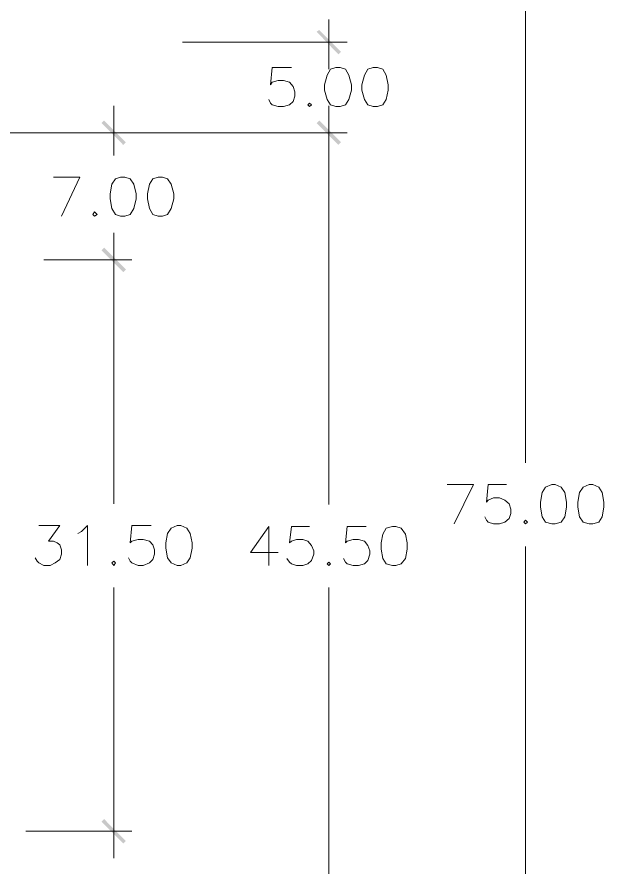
# Model space of a CAD drawing. Header units: inches. Extents: x 0.21 to 4.55, y 0.23 to 3.12.
# Drawn here: x 1.0971 to 1.4198, y 2.2448 to 2.712 of the extents above; entities that cross this region are included whole.
import ezdxf

# ---------------------------------------------------------------- set-up
doc = ezdxf.new("R2010")
doc.units = ezdxf.units.IN
doc.header["$MEASUREMENT"] = 0
doc.layers.add('PDF_0', color=7, linetype='Continuous')

msp = doc.modelspace()

# ---------------------------------------------------------------- linework, layer by layer
at = {"layer": 'PDF_0', "lineweight": 5}
for points in [[(1.37671, 2.8337), (1.37671, 2.46694)], [(1.2685, 2.68335), (1.2685, 2.71065)], [(1.2685, 2.69628), (1.2685, 2.6982), (1.2685, 2.71017)], [(1.15024, 2.66325), (1.15024, 2.63595)], [(1.2685, 2.66325), (1.2685, 2.44395)], [(1.2685, 2.6508), (1.2685, 2.6484), (1.2685, 2.63643)], [(1.18806, 2.6484), (1.27856, 2.6484), (1.08177, 2.6484)], [(1.10188, 2.6484), (1.16029, 2.6484)], [(1.15024, 2.59334), (1.15024, 2.44443)], [(1.15024, 2.56318), (1.15024, 2.59047)], [(1.11193, 2.5785), (1.16029, 2.5785), (1.13204, 2.5785)], [(1.37671, 2.05421), (1.37671, 2.42097)], [(1.15024, 2.24956), (1.15024, 2.39847)], [(1.2685, 2.17918), (1.2685, 2.39847)], [(1.15024, 2.27925), (1.15024, 2.25196)], [(1.11193, 2.2644), (1.16029, 2.2644), (1.10188, 2.2644)]]:
    msp.add_lwpolyline(points, dxfattribs=at)
msp.add_lwpolyline([(1.27856, 2.6982), (1.18806, 2.6982)], close=True, dxfattribs=at)
at = {"layer": 'PDF_0', "lineweight": 13}
for points in [[(1.24791, 2.68431), (1.23738, 2.68431), (1.23642, 2.67474), (1.23738, 2.67617), (1.24073, 2.67713), (1.2436, 2.67713), (1.24695, 2.67617), (1.24887, 2.67378), (1.24983, 2.67091), (1.24983, 2.66851), (1.24887, 2.66564), (1.24695, 2.66372), (1.2436, 2.66277), (1.24073, 2.66277), (1.23738, 2.66372), (1.23642, 2.66468), (1.23546, 2.6666)], [(1.12151, 2.60244), (1.13156, 2.62398), (1.1172, 2.62398)], [(1.33745, 2.43342), (1.34798, 2.45497), (1.33362, 2.45497)], [(1.36618, 2.45497), (1.35612, 2.45497), (1.35516, 2.44539), (1.35612, 2.44635), (1.35899, 2.44779), (1.36235, 2.44779), (1.36522, 2.44635), (1.36761, 2.44443), (1.36857, 2.44156), (1.36857, 2.43917), (1.36761, 2.43629), (1.36522, 2.43438), (1.36235, 2.43342), (1.35899, 2.43342), (1.35612, 2.43438), (1.35516, 2.43534), (1.35421, 2.43725)], [(1.10906, 2.43246), (1.12055, 2.43246), (1.11433, 2.42385), (1.1172, 2.42385), (1.11912, 2.42289), (1.12055, 2.42193), (1.12151, 2.41906), (1.12151, 2.41666), (1.12055, 2.41379), (1.11816, 2.41188), (1.11528, 2.41044), (1.11193, 2.41044), (1.10906, 2.41188), (1.1081, 2.41283), (1.10715, 2.41475)], [(1.13061, 2.42815), (1.13252, 2.42911), (1.13587, 2.43246), (1.13587, 2.41044)], [(1.17083, 2.43246), (1.16029, 2.43246), (1.15933, 2.42289), (1.16029, 2.42385), (1.16364, 2.4248), (1.16652, 2.4248), (1.16987, 2.42385), (1.17178, 2.42193), (1.17274, 2.41906), (1.17274, 2.41666), (1.17178, 2.41379), (1.16987, 2.41188), (1.16652, 2.41044), (1.16364, 2.41044), (1.16029, 2.41188), (1.15933, 2.41283), (1.15838, 2.41475)], [(1.23546, 2.41044), (1.23546, 2.43198), (1.22541, 2.41762), (1.24073, 2.41762)], [(1.25797, 2.43198), (1.24791, 2.43198), (1.24695, 2.42289), (1.24791, 2.42385), (1.25079, 2.4248), (1.25414, 2.4248), (1.25701, 2.42385), (1.25892, 2.42145), (1.26036, 2.41858), (1.26036, 2.41666), (1.25892, 2.41331), (1.25701, 2.4114), (1.25414, 2.41044), (1.25079, 2.41044), (1.24791, 2.4114), (1.24695, 2.41235), (1.24552, 2.41427)], [(1.28909, 2.43198), (1.27856, 2.43198), (1.2776, 2.42289), (1.27856, 2.42385), (1.28191, 2.4248), (1.28478, 2.4248), (1.28813, 2.42385), (1.29005, 2.42145), (1.291, 2.41858), (1.291, 2.41666), (1.29005, 2.41331), (1.28813, 2.4114), (1.28478, 2.41044), (1.28191, 2.41044), (1.27856, 2.4114), (1.2776, 2.41235), (1.27664, 2.41427)]]:
    msp.add_lwpolyline(points, dxfattribs=at)
for points in [[(1.27233, 2.68431), (1.26946, 2.68335), (1.26754, 2.68), (1.26611, 2.67474), (1.26611, 2.67186), (1.26754, 2.6666), (1.26946, 2.66372), (1.27233, 2.66277), (1.27473, 2.66277), (1.2776, 2.66372), (1.27951, 2.6666), (1.28095, 2.67186), (1.28095, 2.67474), (1.27951, 2.68), (1.2776, 2.68335), (1.27473, 2.68431)], [(1.29292, 2.68431), (1.29005, 2.68335), (1.28813, 2.68), (1.2867, 2.67474), (1.2867, 2.67186), (1.28813, 2.6666), (1.29005, 2.66372), (1.29292, 2.66277), (1.29531, 2.66277), (1.29819, 2.66372), (1.3001, 2.6666), (1.30106, 2.67186), (1.30106, 2.67474), (1.3001, 2.68), (1.29819, 2.68335), (1.29531, 2.68431)], [(1.25797, 2.66468), (1.25701, 2.66372), (1.25797, 2.66277), (1.25892, 2.66372)], [(1.15407, 2.62398), (1.15119, 2.62303), (1.14928, 2.62015), (1.14832, 2.61489), (1.14832, 2.61201), (1.14928, 2.60675), (1.15119, 2.6034), (1.15407, 2.60244), (1.15646, 2.60244), (1.15933, 2.6034), (1.16125, 2.60675), (1.16269, 2.61201), (1.16269, 2.61489), (1.16125, 2.62015), (1.15933, 2.62303), (1.15646, 2.62398)], [(1.17466, 2.62398), (1.17178, 2.62303), (1.16987, 2.62015), (1.16891, 2.61489), (1.16891, 2.61201), (1.16987, 2.60675), (1.17178, 2.6034), (1.17466, 2.60244), (1.17705, 2.60244), (1.17992, 2.6034), (1.18184, 2.60675), (1.18327, 2.61201), (1.18327, 2.61489), (1.18184, 2.62015), (1.17992, 2.62303), (1.17705, 2.62398)], [(1.1397, 2.60483), (1.13875, 2.6034), (1.1397, 2.60244), (1.14114, 2.6034)], [(1.39107, 2.45497), (1.38772, 2.45353), (1.38581, 2.45066), (1.38485, 2.44539), (1.38485, 2.44252), (1.38581, 2.43725), (1.38772, 2.43438), (1.39107, 2.43342), (1.39299, 2.43342), (1.39634, 2.43438), (1.39826, 2.43725), (1.39921, 2.44252), (1.39921, 2.44539), (1.39826, 2.45066), (1.39634, 2.45353), (1.39299, 2.45497)], [(1.41166, 2.45497), (1.40831, 2.45353), (1.4064, 2.45066), (1.40544, 2.44539), (1.40544, 2.44252), (1.4064, 2.43725), (1.40831, 2.43438), (1.41166, 2.43342), (1.41358, 2.43342), (1.41693, 2.43438), (1.41884, 2.43725), (1.4198, 2.44252), (1.4198, 2.44539), (1.41884, 2.45066), (1.41693, 2.45353), (1.41358, 2.45497)], [(1.37671, 2.43534), (1.37575, 2.43438), (1.37671, 2.43342), (1.37767, 2.43438)], [(1.18519, 2.43246), (1.18184, 2.43103), (1.17992, 2.42815), (1.17897, 2.42289), (1.17897, 2.42001), (1.17992, 2.41475), (1.18184, 2.41188), (1.18519, 2.41044), (1.1871, 2.41044), (1.19046, 2.41188), (1.19237, 2.41475), (1.19333, 2.42001), (1.19333, 2.42289), (1.19237, 2.42815), (1.19046, 2.43103), (1.1871, 2.43246)], [(1.30345, 2.43198), (1.3001, 2.43103), (1.29819, 2.42768), (1.29723, 2.42289), (1.29723, 2.41954), (1.29819, 2.41427), (1.3001, 2.4114), (1.30345, 2.41044), (1.30537, 2.41044), (1.30824, 2.4114), (1.31064, 2.41427), (1.31159, 2.41954), (1.31159, 2.42289), (1.31064, 2.42768), (1.30824, 2.43103), (1.30537, 2.43198)], [(1.15024, 2.41283), (1.14928, 2.41188), (1.15024, 2.41044), (1.15119, 2.41188)], [(1.2685, 2.41235), (1.26754, 2.4114), (1.2685, 2.41044), (1.26946, 2.4114)]]:
    msp.add_lwpolyline(points, close=True, dxfattribs=at)
at = {"layer": 'PDF_0', "transparency": 33554559}
for points in [[(1.26323, 2.7049), (1.2618, 2.70394), (1.2752, 2.69293)], [(1.26323, 2.7049), (1.2618, 2.70394), (1.2752, 2.69293)], [(1.2618, 2.70394), (1.2752, 2.69293), (1.27377, 2.69149)], [(1.2618, 2.70394), (1.2752, 2.69293), (1.27377, 2.69149)], [(1.15694, 2.64314), (1.14353, 2.65367), (1.14497, 2.65511)], [(1.2752, 2.64314), (1.2618, 2.65367), (1.26323, 2.65511)], [(1.2752, 2.64314), (1.2618, 2.65367), (1.26323, 2.65511)], [(1.1555, 2.6417), (1.15694, 2.64314), (1.14353, 2.65367)], [(1.27377, 2.6417), (1.2752, 2.64314), (1.2618, 2.65367)], [(1.27377, 2.6417), (1.2752, 2.64314), (1.2618, 2.65367)], [(1.15694, 2.57323), (1.14353, 2.58376), (1.14497, 2.5852)], [(1.14497, 2.5852), (1.14353, 2.58376), (1.15694, 2.57323)], [(1.1555, 2.57179), (1.15694, 2.57323), (1.14353, 2.58376)], [(1.14353, 2.58376), (1.15694, 2.57323), (1.1555, 2.57179)], [(1.14497, 2.27111), (1.14353, 2.26967), (1.15694, 2.25914)], [(1.15694, 2.25914), (1.14353, 2.26967), (1.14497, 2.27111)], [(1.14353, 2.26967), (1.15694, 2.25914), (1.1555, 2.2577)], [(1.1555, 2.2577), (1.15694, 2.25914), (1.14353, 2.26967)]]:
    msp.add_solid(points, dxfattribs=at)

doc.saveas('drawing.dxf')
